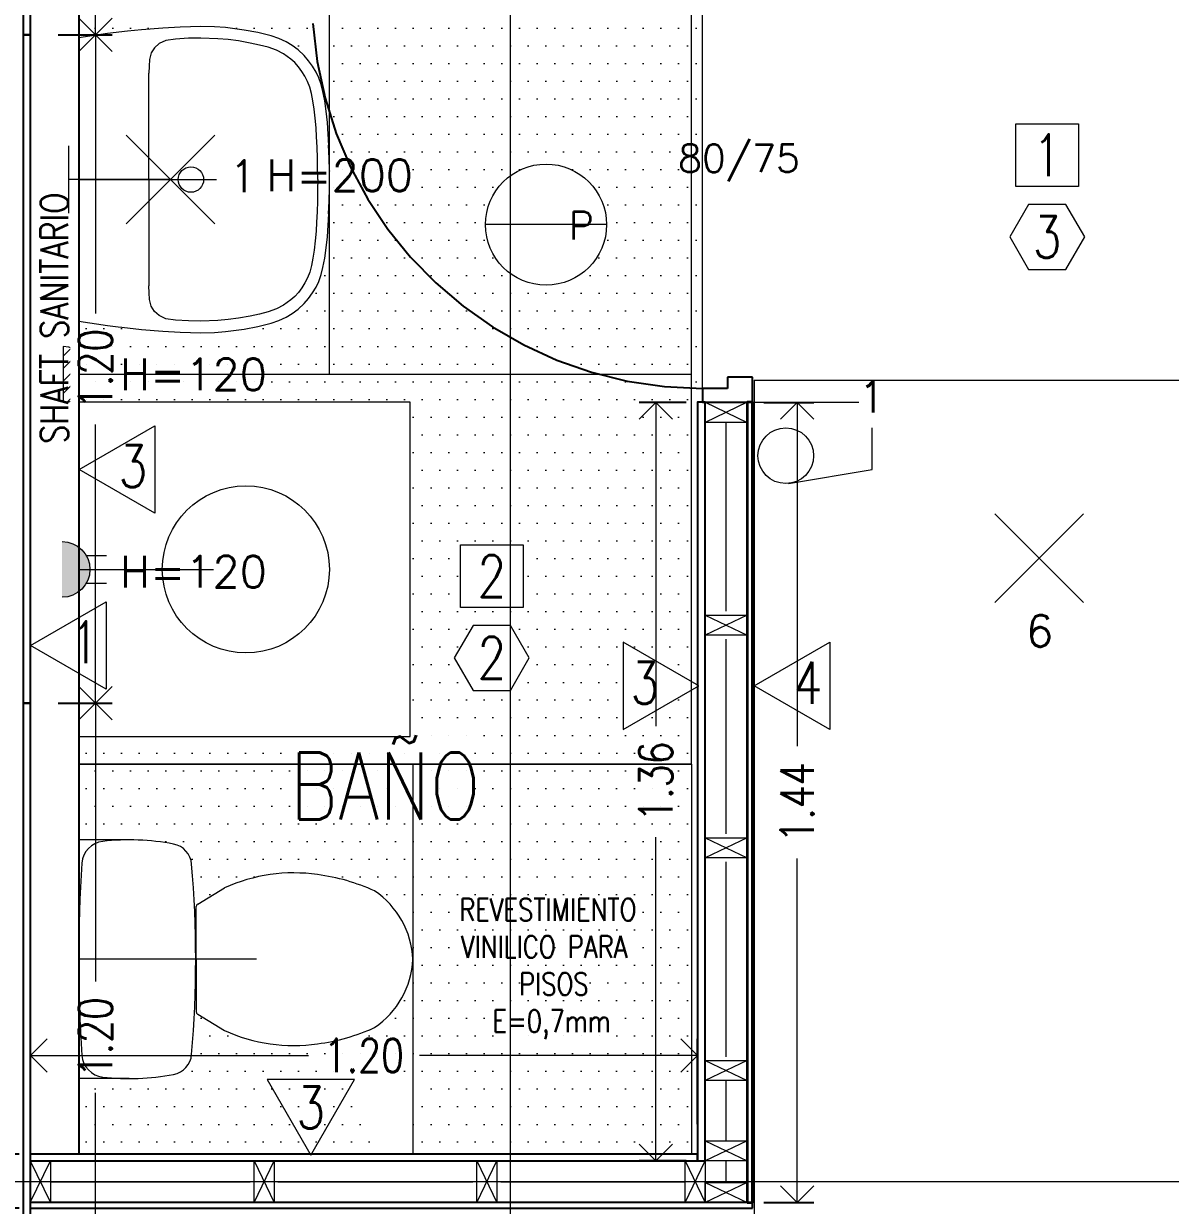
# Model space of a CAD drawing. Header units: metres. Extents: x -2 to 612, y -64 to 156.
# Drawn here: x 463.835 to 465.894, y 27.16 to 29.282 of the extents above; entities that cross this region are included whole.
import ezdxf
from ezdxf.enums import TextEntityAlignment as Align

# ---------------------------------------------------------------- set-up
doc = ezdxf.new("R2010")
doc.units = ezdxf.units.M
doc.header["$LTSCALE"] = 5
doc.header["$MEASUREMENT"] = 0
doc.linetypes.add('CENTER', pattern=[2, 1.25, -0.25, 0.25, -0.25])
doc.layers.get('0').update_dxf_attribs({"color": 30})
doc.layers.get('DEFPOINTS').update_dxf_attribs({"color": 210})
doc.layers.add('_AUX', color=210, linetype='Continuous', lineweight=18, plot=False)
for name, color, linetype, lineweight in [('A-ANNO-DIMS', 3, 'Continuous', 18), ('A-ANNO-SYMB', 3, 'Continuous', 18), ('A-ANNO-TEXT', 3, 'Continuous', 18), ('A-DETL-MCUT', 4, 'Continuous', 25), ('A-DOOR-FULL', 4, 'Continuous', 25), ('A-DOOR-SYMB', 3, 'Continuous', 18), ('A-ELEV-MBE2', 4, 'Continuous', 25), ('A-FLOR-PATT', 8, 'Continuous', 18), ('A-FURN', 8, 'Continuous', 18), ('A-SECT-MCUT', 7, 'Continuous', 35), ('A-WALL-PATT', 8, 'Continuous', 18), ('A-WALL-STUD', 3, 'Continuous', 18)]:
    doc.layers.add(name, color=color, linetype=linetype, lineweight=lineweight)
doc.styles.add('E-ROMANS', font='romans.shx', dxfattribs={"width": 0.8})
doc.dimstyles.new('E-0050_ARW_12', dxfattribs={"dimscale": 0.001, "dimtxt": 60, "dimasz": 60, "dimexe": 30, "dimexo": 20, "dimgap": 30, "dimtad": 0, "dimzin": 0, "dimdsep": 46, "dimtxsty": 'E-ROMANS', "dimblk": 'OPEN90', "dimcen": 30, "dimclrd": 256, "dimclre": 256, "dimclrt": 256, "dimadec": 0, "dimazin": 0, "dimtfac": 1, "dimtmove": 1, "dimatfit": 3, "dimldrblk": 'OPEN90', "dimfxl": 1, "dimtfill": 1, "dimtolj": 1, "dimtzin": 0, "dimlwd": -1, "dimarcsym": 0})

# ---------------------------------------------------------------- blocks, each defined once
blk = doc.blocks.new('centro')
for points in [[(-0.1061, 0.1061), (0.1061, -0.1061)], [(0.1061, 0.1061), (-0.1061, -0.1061)]]:
    blk.add_lwpolyline(points)
blk = doc.blocks.new('ENCHUFE2')
h = blk.add_hatch()
h.set_pattern_fill('LINE', color=256, scale=0.01, angle=45, style=0)
h.set_pattern_definition([(45, (-139.906905, -0.294872), (-0.02245064, 0.02245064), [])])
h.paths.add_polyline_path([(0, -0.1, 1), (0, 0.1)])
for points in [[(0, 0.1), (0, -0.1)], [(0.0866, 0.05), (0.16, 0.05)], [(0.0866, -0.05), (0.16, -0.05)]]:
    blk.add_lwpolyline(points)
blk.add_arc((0, 0), 0.1, 270, 90)
blk = doc.blocks.new('ENCHUFE FUERZA')
blk.add_hatch(color=256).paths.add_polyline_path([(0, -0.1, 1), (0, 0.1)])
for points in [[(0.0866, 0.05), (0.16, 0.05)], [(0.0866, -0.05), (0.16, -0.05)]]:
    blk.add_lwpolyline(points)
blk.add_arc((0, 0), 0.1, 270, 90)
blk = doc.blocks.new('_Open90')
at = {"color": 0, "linetype": 'ByBlock', "lineweight": -2}
for p, q in [((-0.5, 0.5), (0, 0)), ((0, 0), (-1, 0)), ((0, 0), (-0.5, -0.5))]:
    blk.add_line(p, q, dxfattribs=at)
blk = doc.blocks.new('*D602')
at = {"layer": 'A-ANNO-DIMS', "lineweight": -2, "transparency": 16777216}
for p, q in [((463.8966, 28.0615), (463.9934, 28.0615)), ((463.8966, 26.8615), (463.9934, 26.8615))]:
    blk.add_line(p, q, dxfattribs=at)
at = {"layer": 'A-ANNO-DIMS', "transparency": 16777216}
for p, q in [((463.9634, 28.0015), (463.9634, 27.5613)), ((463.9634, 26.9215), (463.9634, 27.3618))]:
    blk.add_line(p, q, dxfattribs=at)
at = {"layer": 'DEFPOINTS', "color": 0, "transparency": 16777216}
for p in [(463.8766, 28.0615), (463.9634, 28.0615), (463.8766, 26.8615)]:
    blk.add_point(p, dxfattribs=at)
at = {"layer": 'A-ANNO-DIMS', "transparency": 16777216, "xscale": 0.06, "yscale": 0.06, "zscale": 0.06}
for p, rotation in [((463.9634, 28.0615), 90), ((463.9634, 26.8615), 270)]:
    blk.add_blockref('_Open90', p, dxfattribs=dict(at, rotation=rotation))
at = {"layer": 'A-ANNO-DIMS', "transparency": 16777216, "insert": (463.9634, 27.4615), "char_height": 0.06, "attachment_point": 5, "rotation": 90, "style": 'E-ROMANS', "bg_fill": 3, "box_fill_scale": 1.25, "bg_fill_color": 256, "bg_fill_true_color": 13158600, "bg_fill_transparency": 0}
blk.add_mtext('\\A1;1.20', dxfattribs=at)
blk = doc.blocks.new('*D603')
at = {"layer": 'A-ANNO-DIMS', "lineweight": -2, "transparency": 16777216}
for p, q in [((463.8966, 29.2615), (463.9934, 29.2615)), ((463.8966, 28.0615), (463.9934, 28.0615))]:
    blk.add_line(p, q, dxfattribs=at)
at = {"layer": 'A-ANNO-DIMS', "transparency": 16777216}
for p, q in [((463.9634, 29.2015), (463.9634, 28.7613)), ((463.9634, 28.1215), (463.9634, 28.5618))]:
    blk.add_line(p, q, dxfattribs=at)
at = {"layer": 'DEFPOINTS', "color": 0, "transparency": 16777216}
for p in [(463.8766, 29.2615), (463.9634, 29.2615), (463.8766, 28.0615)]:
    blk.add_point(p, dxfattribs=at)
at = {"layer": 'A-ANNO-DIMS', "transparency": 16777216, "xscale": 0.06, "yscale": 0.06, "zscale": 0.06}
for p, rotation in [((463.9634, 29.2615), 90), ((463.9634, 28.0615), 270)]:
    blk.add_blockref('_Open90', p, dxfattribs=dict(at, rotation=rotation))
at = {"layer": 'A-ANNO-DIMS', "transparency": 16777216, "insert": (463.9634, 28.6615), "char_height": 0.06, "attachment_point": 5, "rotation": 90, "style": 'E-ROMANS', "bg_fill": 3, "box_fill_scale": 1.25, "bg_fill_color": 256, "bg_fill_true_color": 13158600, "bg_fill_transparency": 0}
blk.add_mtext('\\A1;1.20', dxfattribs=at)
blk = doc.blocks.new('*D604')
at = {"layer": 'A-ANNO-DIMS', "lineweight": -2, "transparency": 16777216}
for p, q in [((463.8966, 30.4616), (463.9934, 30.4616)), ((463.8966, 29.2615), (463.9934, 29.2615))]:
    blk.add_line(p, q, dxfattribs=at)
at = {"layer": 'A-ANNO-DIMS', "transparency": 16777216}
for p, q in [((463.9634, 30.4016), (463.9634, 29.9613)), ((463.9634, 29.3215), (463.9634, 29.7618))]:
    blk.add_line(p, q, dxfattribs=at)
at = {"layer": 'DEFPOINTS', "color": 0, "transparency": 16777216}
for p in [(463.8766, 30.4616), (463.9634, 30.4616), (463.8766, 29.2615)]:
    blk.add_point(p, dxfattribs=at)
at = {"layer": 'A-ANNO-DIMS', "transparency": 16777216, "xscale": 0.06, "yscale": 0.06, "zscale": 0.06}
for p, rotation in [((463.9634, 30.4616), 90), ((463.9634, 29.2615), 270)]:
    blk.add_blockref('_Open90', p, dxfattribs=dict(at, rotation=rotation))
at = {"layer": 'A-ANNO-DIMS', "transparency": 16777216, "insert": (463.9634, 29.8615), "char_height": 0.06, "attachment_point": 5, "rotation": 90, "style": 'E-ROMANS', "bg_fill": 3, "box_fill_scale": 1.25, "bg_fill_color": 256, "bg_fill_true_color": 13158600, "bg_fill_transparency": 0}
blk.add_mtext('\\A1;1.20', dxfattribs=at)
blk = doc.blocks.new('*D1211')
at = {"layer": 'A-ANNO-DIMS', "lineweight": -2, "transparency": 16777216}
for p, q in [((465.1636, 28.6015), (465.2533, 28.6015)), ((465.1636, 27.1645), (465.2533, 27.1645))]:
    blk.add_line(p, q, dxfattribs=at)
at = {"layer": 'A-ANNO-DIMS', "transparency": 16777216}
for p, q in [((465.2233, 28.5415), (465.2233, 27.9839)), ((465.2233, 27.2245), (465.2233, 27.7822))]:
    blk.add_line(p, q, dxfattribs=at)
at = {"layer": 'DEFPOINTS', "color": 0, "transparency": 16777216}
for p in [(465.1436, 28.6015), (465.2233, 28.6015), (465.1436, 27.1645)]:
    blk.add_point(p, dxfattribs=at)
at = {"layer": 'A-ANNO-DIMS', "transparency": 16777216, "xscale": 0.06, "yscale": 0.06, "zscale": 0.06}
for p, rotation in [((465.2233, 28.6015), 90), ((465.2233, 27.1645), 270)]:
    blk.add_blockref('_Open90', p, dxfattribs=dict(at, rotation=rotation))
at = {"layer": 'A-ANNO-DIMS', "transparency": 16777216, "insert": (465.2233, 27.883), "char_height": 0.06, "attachment_point": 5, "rotation": 90, "style": 'E-ROMANS', "bg_fill": 3, "box_fill_scale": 1.25, "bg_fill_color": 256, "bg_fill_true_color": 13158600, "bg_fill_transparency": 0}
blk.add_mtext('\\A1;1.44', dxfattribs=at)
blk = doc.blocks.new('*D1212')
at = {"layer": 'A-ANNO-DIMS', "lineweight": -2, "transparency": 16777216}
for p, q in [((465.0244, 28.6015), (464.9396, 28.6015)), ((465.0244, 27.2395), (464.9396, 27.2395))]:
    blk.add_line(p, q, dxfattribs=at)
at = {"layer": 'A-ANNO-DIMS', "transparency": 16777216}
for p, q in [((464.9696, 28.5415), (464.9696, 28.0202)), ((464.9696, 27.2995), (464.9696, 27.8208))]:
    blk.add_line(p, q, dxfattribs=at)
at = {"layer": 'DEFPOINTS', "color": 0, "transparency": 16777216}
for p in [(465.0444, 28.6015), (464.9696, 27.2395), (465.0444, 27.2395)]:
    blk.add_point(p, dxfattribs=at)
at = {"layer": 'A-ANNO-DIMS', "transparency": 16777216, "xscale": 0.06, "yscale": 0.06, "zscale": 0.06}
for p, rotation in [((464.9696, 28.6015), 90), ((464.9696, 27.2395), 270)]:
    blk.add_blockref('_Open90', p, dxfattribs=dict(at, rotation=rotation))
at = {"layer": 'A-ANNO-DIMS', "transparency": 16777216, "insert": (464.9696, 27.9205), "char_height": 0.06, "attachment_point": 5, "rotation": 90, "style": 'E-ROMANS', "bg_fill": 3, "box_fill_scale": 1.25, "bg_fill_color": 256, "bg_fill_true_color": 13158600, "bg_fill_transparency": 0}
blk.add_mtext('\\A1;1.36', dxfattribs=at)
blk = doc.blocks.new('*D1213')
at = {"layer": 'A-ANNO-DIMS', "lineweight": -2, "transparency": 16777216}
for p, q in [((463.8466, 27.2715), (463.8466, 27.4587)), ((465.0444, 27.3052), (465.0444, 27.4587))]:
    blk.add_line(p, q, dxfattribs=at)
at = {"layer": 'A-ANNO-DIMS', "transparency": 16777216}
for p, q in [((463.9066, 27.4287), (464.3458, 27.4287)), ((464.9844, 27.4287), (464.5452, 27.4287))]:
    blk.add_line(p, q, dxfattribs=at)
at = {"layer": 'DEFPOINTS', "color": 0, "transparency": 16777216}
for p in [(465.0444, 27.4287), (465.0444, 27.2852), (463.8466, 27.2515)]:
    blk.add_point(p, dxfattribs=at)
at = {"layer": 'A-ANNO-DIMS', "transparency": 16777216, "xscale": 0.06, "yscale": 0.06, "zscale": 0.06, "rotation": 180}
blk.add_blockref('_Open90', (463.8466, 27.4287), dxfattribs=at)
at = {"layer": 'A-ANNO-DIMS', "transparency": 16777216, "xscale": 0.06, "yscale": 0.06, "zscale": 0.06}
blk.add_blockref('_Open90', (465.0444, 27.4287), dxfattribs=at)
at = {"layer": 'A-ANNO-DIMS', "transparency": 16777216, "insert": (464.4455, 27.4287), "char_height": 0.06, "attachment_point": 5, "style": 'E-ROMANS', "bg_fill": 3, "box_fill_scale": 1.25, "bg_fill_color": 256, "bg_fill_true_color": 13158600, "bg_fill_transparency": 0}
blk.add_mtext('\\A1;1.20', dxfattribs=at)
blk = doc.blocks.new('*D786')
at = {"layer": 'A-ANNO-DIMS', "transparency": 16777216}
for p, q in [((463.0483, 27.3115), (463.0483, 27.3715)), ((462.9433, 27.2345), (462.9433, 27.2945)), ((463.0483, 27.2515), (463.0483, 27.1545)), ((463.0483, 27.2515), (463.0483, 27.1545)), ((463.0483, 27.203), (462.9433, 27.2345)), ((463.0483, 27.0945), (463.0483, 27.0345))]:
    blk.add_line(p, q, dxfattribs=at)
at = {"layer": 'A-ANNO-DIMS', "lineweight": -2, "transparency": 16777216}
for p, q in [((463.8266, 27.2515), (463.0183, 27.2515)), ((463.8266, 27.1545), (463.0183, 27.1545))]:
    blk.add_line(p, q, dxfattribs=at)
at = {"layer": 'DEFPOINTS', "color": 0, "transparency": 16777216}
for p in [(463.8466, 27.2515), (463.0483, 27.1545), (463.8466, 27.1545)]:
    blk.add_point(p, dxfattribs=at)
at = {"layer": 'A-ANNO-DIMS', "transparency": 16777216, "xscale": 0.06, "yscale": 0.06, "zscale": 0.06}
for p, rotation in [((463.0483, 27.2515), 270), ((463.0483, 27.1545), 90)]:
    blk.add_blockref('_Open90', p, dxfattribs=dict(at, rotation=rotation))
at = {"layer": 'A-ANNO-DIMS', "transparency": 16777216, "insert": (462.9433, 27.3977), "char_height": 0.06, "attachment_point": 5, "rotation": 90, "style": 'E-ROMANS', "bg_fill": 3, "box_fill_scale": 1.25, "bg_fill_color": 256, "bg_fill_true_color": 13158600, "bg_fill_transparency": 0}
blk.add_mtext('\\A1;0.10', dxfattribs=at)

msp = doc.modelspace()

# ---------------------------------------------------------------- linework, layer by layer
at = {"layer": 'A-ANNO-SYMB'}
for p, q in [((464.38357, 28.65154), (464.38357, 29.35154)), ((465.03357, 28.65154), (465.03357, 29.35154)), ((465.14656, 28.64152), (466.84656, 28.64152)), ((465.35793, 28.48094), (465.35793, 28.55594)), ((465.20793, 28.45594), (465.35793, 28.48094))]:
    msp.add_line(p, q, dxfattribs=at)
for points in [[(463.91545, 28.94099), (463.91545, 29.06208)], [(464.09842, 29.00154), (463.91545, 29.00154)]]:
    msp.add_lwpolyline(points, dxfattribs=at)
msp.add_circle((465.20305, 28.5057), 0.05, dxfattribs=at)
at = {"layer": 'A-ANNO-TEXT'}
for points in [[(465.61624, 29.10137), (465.72874, 29.10137), (465.72874, 28.98887), (465.61624, 28.98887)], [(465.70615, 28.84019), (465.73982, 28.8985), (465.70615, 28.95681), (465.63882, 28.95681), (465.60516, 28.8985), (465.63882, 28.84019)], [(464.61892, 28.34554), (464.73142, 28.34554), (464.73142, 28.23304), (464.61892, 28.23304)], [(464.70883, 28.08436), (464.74249, 28.14267), (464.70883, 28.20098), (464.6415, 28.20098), (464.60784, 28.14267), (464.6415, 28.08436)]]:
    msp.add_lwpolyline(points, close=True, dxfattribs=at)
at = {"layer": 'A-DETL-MCUT'}
for points in [[(463.83457, 29.26154), (463.83457, 30.46155), (463.84657, 30.46155), (463.84657, 29.26154)], [(463.83457, 28.06154), (463.83457, 29.26154), (463.84657, 29.26154), (463.84657, 28.06154)], [(465.05857, 28.60154), (465.04435, 28.60154), (465.04436, 27.23953), (465.05857, 27.23954)], [(463.83457, 26.86154), (463.83457, 28.06154), (463.84657, 28.06154), (463.84657, 26.86154)], [(465.04436, 27.23953), (465.04436, 27.25154), (463.84656, 27.25154), (463.84657, 27.23953)], [(465.14357, 27.15453), (465.14357, 27.16453), (463.84657, 27.16453), (463.84657, 27.15453)]]:
    msp.add_lwpolyline(points, close=True, dxfattribs=at)
at = {"layer": 'A-DOOR-FULL', "linetype": 'CENTER'}
msp.add_arc((465.05464, 29.32921), 0.70268, 183.89066, 269.91357, dxfattribs=at)
at = {"layer": 'A-DOOR-SYMB'}
msp.add_lwpolyline([(464.88135, 28.92066), (464.66385, 28.92066)], dxfattribs=at)
msp.add_circle((464.7726, 28.92066), 0.10875, dxfattribs=at)
at = {"layer": 'A-FLOR-PATT'}
msp.add_line((465.05358, 28.62654), (465.05358, 29.32654), dxfattribs=at)
at = {"layer": 'A-FURN'}
for p, q in [((464.0462, 29.27058), (464.02131, 29.26804)), ((464.08464, 29.27367), (464.0462, 29.27058)), ((464.11578, 29.27544), (464.08464, 29.27367)), ((464.1526, 29.27653), (464.11578, 29.27544)), ((464.17719, 29.27589), (464.1526, 29.27653)), ((464.1968, 29.27446), (464.17719, 29.27589)), ((464.23082, 29.27003), (464.1968, 29.27446)), ((464.25486, 29.26538), (464.23082, 29.27003)), ((464.2789, 29.25941), (464.25486, 29.26538)), ((464.07777, 29.2459), (464.06944, 29.23815)), ((464.08966, 29.25152), (464.07777, 29.2459)), ((464.10752, 29.25389), (464.08966, 29.25152)), ((464.13041, 29.2553), (464.10752, 29.25389)), ((464.15247, 29.25554), (464.13041, 29.2553)), ((464.18341, 29.25449), (464.15247, 29.25554)), ((464.2016, 29.25288), (464.18341, 29.25449)), ((464.2202, 29.25047), (464.2016, 29.25288)), ((464.24146, 29.24675), (464.2202, 29.25047)), ((464.25834, 29.24304), (464.24146, 29.24675)), ((464.27364, 29.23909), (464.25834, 29.24304)), ((464.2926, 29.2548), (464.2789, 29.25941)), ((464.30583, 29.24866), (464.2926, 29.2548)), ((464.3168, 29.24209), (464.30583, 29.24866)), ((464.3273, 29.23427), (464.3168, 29.24209)), ((464.06381, 29.22881), (464.06076, 29.21694)), ((464.06944, 29.23815), (464.06381, 29.22881)), ((464.28854, 29.23378), (464.27364, 29.23909)), ((464.30124, 29.22715), (464.28854, 29.23378)), ((464.31454, 29.21762), (464.30124, 29.22715)), ((464.33819, 29.22419), (464.3273, 29.23427)), ((464.34631, 29.21492), (464.33819, 29.22419)), ((464.05988, 29.20504), (464.05957, 29.19257)), ((464.06076, 29.21694), (464.05988, 29.20504)), ((464.3213, 29.21146), (464.31454, 29.21762)), ((464.32802, 29.20416), (464.3213, 29.21146)), ((464.33437, 29.19582), (464.32802, 29.20416)), ((464.35346, 29.20501), (464.34631, 29.21492)), ((464.35961, 29.19453), (464.35346, 29.20501)), ((464.05957, 29.00154), (464.05957, 29.19257)), ((464.33976, 29.18714), (464.33437, 29.19582)), ((464.34442, 29.17776), (464.33976, 29.18714)), ((464.34828, 29.16759), (464.34442, 29.17776)), ((464.3644, 29.18439), (464.35961, 29.19453)), ((464.36881, 29.17219), (464.3644, 29.18439)), ((464.35138, 29.15579), (464.34828, 29.16759)), ((464.37202, 29.15961), (464.36881, 29.17219)), ((464.37514, 29.14268), (464.37202, 29.15961)), ((464.35381, 29.14291), (464.35138, 29.15579)), ((464.35613, 29.12811), (464.35381, 29.14291)), ((464.37783, 29.12416), (464.37514, 29.14268)), ((464.35811, 29.11179), (464.35613, 29.12811)), ((464.3799, 29.10424), (464.37783, 29.12416)), ((464.35958, 29.09431), (464.35811, 29.11179)), ((464.36053, 29.07808), (464.35958, 29.09431)), ((464.38128, 29.08331), (464.3799, 29.10424)), ((464.36139, 29.05973), (464.36053, 29.07808)), ((464.38228, 29.06281), (464.38125, 29.08373)), ((464.36204, 29.04016), (464.36139, 29.05973)), ((464.38305, 29.04023), (464.38226, 29.06317)), ((464.36246, 29.01887), (464.36204, 29.04016)), ((464.38349, 29.01675), (464.38304, 29.04062)), ((464.36257, 29.00154), (464.36246, 29.01887)), ((464.38357, 29.00154), (464.38348, 29.01708)), ((464.05957, 29.00154), (464.05957, 28.8105)), ((464.36257, 29.00154), (464.36246, 28.98421)), ((464.38348, 28.98616), (464.38357, 29.00154)), ((464.36246, 28.98421), (464.36204, 28.96292)), ((464.38304, 28.96245), (464.38348, 28.98616)), ((464.36204, 28.96292), (464.36139, 28.94335)), ((464.38226, 28.9399), (464.38305, 28.96284)), ((464.36053, 28.92499), (464.35958, 28.90876)), ((464.36139, 28.94335), (464.36053, 28.92499)), ((464.38125, 28.91934), (464.38228, 28.94027)), ((464.35958, 28.90876), (464.35811, 28.89128)), ((464.3799, 28.89883), (464.38128, 28.91976)), ((464.35811, 28.89128), (464.35613, 28.87496)), ((464.37783, 28.87891), (464.3799, 28.89883)), ((464.35381, 28.86017), (464.35138, 28.84728)), ((464.35613, 28.87496), (464.35381, 28.86017)), ((464.37202, 28.84346), (464.37514, 28.8604)), ((464.37514, 28.8604), (464.37783, 28.87891)), ((464.35138, 28.84728), (464.34828, 28.83548)), ((464.36881, 28.83088), (464.37202, 28.84346)), ((464.34442, 28.82532), (464.33976, 28.81593)), ((464.34828, 28.83548), (464.34442, 28.82532)), ((464.35961, 28.80854), (464.3644, 28.81869)), ((464.3644, 28.81869), (464.36881, 28.83088)), ((464.05988, 28.79803), (464.05957, 28.8105)), ((464.06076, 28.78613), (464.05988, 28.79803)), ((464.32802, 28.79891), (464.3213, 28.79161)), ((464.33437, 28.80726), (464.32802, 28.79891)), ((464.33976, 28.81593), (464.33437, 28.80726)), ((464.34631, 28.78815), (464.35346, 28.79806)), ((464.35346, 28.79806), (464.35961, 28.80854)), ((464.06381, 28.77426), (464.06076, 28.78613)), ((464.30124, 28.77592), (464.28854, 28.76929)), ((464.31454, 28.78546), (464.30124, 28.77592)), ((464.3213, 28.79161), (464.31454, 28.78546)), ((464.3273, 28.7688), (464.33819, 28.77888)), ((464.33819, 28.77888), (464.34631, 28.78815)), ((464.06944, 28.76492), (464.06381, 28.77426)), ((464.07777, 28.75717), (464.06944, 28.76492)), ((464.08966, 28.75155), (464.07777, 28.75717)), ((464.24146, 28.75633), (464.2202, 28.7526)), ((464.25834, 28.76003), (464.24146, 28.75633)), ((464.27364, 28.76398), (464.25834, 28.76003)), ((464.28854, 28.76929), (464.27364, 28.76398)), ((464.2926, 28.74827), (464.30583, 28.75441)), ((464.30583, 28.75441), (464.3168, 28.76098)), ((464.3168, 28.76098), (464.3273, 28.7688)), ((464.02131, 28.73504), (464.0462, 28.7325)), ((464.0462, 28.7325), (464.08464, 28.7294)), ((464.10752, 28.74919), (464.08966, 28.75155)), ((464.13041, 28.74778), (464.10752, 28.74919)), ((464.15247, 28.74754), (464.13041, 28.74778)), ((464.18341, 28.74859), (464.15247, 28.74754)), ((464.2016, 28.75019), (464.18341, 28.74859)), ((464.1968, 28.72861), (464.23082, 28.73304)), ((464.2202, 28.7526), (464.2016, 28.75019)), ((464.23082, 28.73304), (464.25486, 28.73769)), ((464.25486, 28.73769), (464.2789, 28.74367)), ((464.2789, 28.74367), (464.2926, 28.74827)), ((464.08464, 28.7294), (464.11578, 28.72763)), ((464.11578, 28.72763), (464.1526, 28.72655)), ((464.1526, 28.72655), (464.17719, 28.72718)), ((464.17719, 28.72718), (464.1968, 28.72861)), ((464.14714, 27.70045), (464.19546, 27.72966)), ((464.14449, 27.60154), (464.14449, 27.69604)), ((464.14449, 27.60154), (464.14449, 27.50703))]:
    msp.add_line(p, q, dxfattribs=at)
for centre, radius in [((464.1349, 29.00154), 0.02281), ((464.23357, 28.30154), 0.15)]:
    msp.add_circle(centre, radius, dxfattribs=at)
for centre, radius, start, end in [((464.40622, 29.08495), 0.025, 182.80689, 183.76472), ((464.40725, 29.06403), 0.025, 181.9684, 182.80689), ((464.40804, 29.04109), 0.025, 181.0739, 181.9684), ((464.40848, 29.01721), 0.025, 180.31842, 181.0739), ((464.40804, 28.96198), 0.025, 178.0316, 178.9261), ((464.40725, 28.93904), 0.025, 177.19311, 178.0316), ((464.40622, 28.91812), 0.025, 176.23528, 177.19311), ((464.09635, 27.76897), 0.04, 4.94027, 79.25484), ((464.31957, 27.45654), 0.3, 81.79307, 114.43818), ((464.31601, 27.3984), 0.35808, 65.47558, 82.55676), ((464.37709, 27.59428), 0.15664, 2.65515, 56.02113), ((464.14949, 27.69604), 0.005, 118.0226, 180), ((464.14949, 27.50703), 0.005, 180, 241.9774)]:
    msp.add_arc(centre, radius, start, end, dxfattribs=at)
at = {"layer": 'A-SECT-MCUT'}
msp.add_lwpolyline([(465.13357, 27.16453), (465.14357, 27.16453), (465.14357, 28.60154), (465.13357, 28.60154)], close=True, dxfattribs=at)
at = {"layer": 'A-WALL-PATT', "ltscale": 0.1}
for p, q in [((465.09607, 28.22654), (465.09607, 28.56554)), ((465.09607, 27.82654), (465.09607, 28.17654)), ((465.09607, 27.42654), (465.09607, 27.77654)), ((465.09607, 27.27553), (465.09607, 27.38354)), ((465.09607, 27.20053), (465.09607, 27.23953)), ((464.29129, 27.20204), (464.64129, 27.20204)), ((464.69129, 27.20203), (465.02257, 27.20204))]:
    msp.add_line(p, q, dxfattribs=at)
at = {"layer": 'A-WALL-STUD'}
for p, q in [((464.24829, 27.16453), (464.28429, 27.23953)), ((464.24829, 27.23953), (464.28429, 27.16453)), ((464.64829, 27.16453), (464.68429, 27.23953)), ((464.64829, 27.23953), (464.68429, 27.16453))]:
    msp.add_line(p, q, dxfattribs=at)
for points in [[(464.24829, 27.16453), (464.24829, 27.23953), (464.28429, 27.23953), (464.28429, 27.16453)], [(464.64829, 27.16453), (464.64829, 27.23953), (464.68429, 27.23953), (464.68429, 27.16453)]]:
    msp.add_lwpolyline(points, close=True, dxfattribs=at)

# ---------------------------------------------------------------- block references
at = {"layer": 'A-ANNO-SYMB'}
for name, p, xscale, yscale, zscale in [('centro', (464.09842, 29.00154), 0.75, 0.75, 0.75), ('ENCHUFE2', (463.90577, 28.65154), 0.5, 0.5, 0.5), ('centro', (465.65786, 28.32147), 0.75, 0.75, 0.75)]:
    msp.add_blockref(name, p, dxfattribs=dict(at, xscale=xscale, yscale=yscale, zscale=zscale))
at = {"layer": 'A-ANNO-SYMB', "xscale": -0.5, "yscale": 0.5, "zscale": 0.5, "rotation": 180}
msp.add_blockref('ENCHUFE FUERZA', (463.90356, 28.30154), dxfattribs=at)

# ---------------------------------------------------------------- texts
at = {"layer": 'A-ANNO-SYMB', "style": 'E-ROMANS'}
for s, height, p in [('1', 0.05689, (464.20387, 28.97897)), ('H=200', 0.056887, (464.27047, 28.98074)), ('H=120', 0.056887, (464.00788, 28.62332)), ('1', 0.05689, (465.33336, 28.58303)), ('H=120', 0.056887, (464.00788, 28.26889)), ('6', 0.05689, (465.6344, 28.16254))]:
    msp.add_text(s, height=height, dxfattribs=at).set_placement(p)
at = {"layer": 'A-ANNO-TEXT', "char_height": 0.075, "attachment_point": 5, "rotation": 0.00048, "style": 'E-ROMANS'}
for s, insert in [('\\pi-0.45,l0.45,t0.45;1', (465.67249, 29.04512)), ('\\pi-0.45,l0.45,t0.45;3', (465.67249, 28.8985)), ('\\pi-0.45,l0.45,t0.45;2', (464.67517, 28.28929)), ('\\pi-0.45,l0.45,t0.45;2', (464.67517, 28.14267))]:
    msp.add_mtext(s, dxfattribs=dict(at, insert=insert))
at = {"layer": 'A-ANNO-TEXT', "insert": (464.48374, 27.91261), "char_height": 0.12, "attachment_point": 5, "style": 'E-ROMANS'}
msp.add_mtext('\\pi-0.36,l0.36,t0.36;BAÑO', dxfattribs=at)
at = {"layer": 'A-ANNO-TEXT', "style": 'E-ROMANS'}
msp.add_attdef('80/75', text='x/x', height=0.05, dxfattribs=at).set_placement((465.1189, 29.06469), align=Align.TOP_CENTER)
msp.add_attdef('P', text='P', height=0.05, dxfattribs=at).set_placement((464.83564, 28.87892), align=Align.BOTTOM_CENTER)

# ---------------------------------------------------------------- next in the draw order: dimensions: what is measured, and where the dimension line sits
at = {"layer": 'A-ANNO-DIMS'}
for base, p1, p2, picture, middle in [((464.96961, 27.23953), (465.04435, 28.60154), (465.04436, 27.23953), '*D1212', (464.96961, 27.92053)), ((465.22334, 28.60154), (465.14357, 27.16453), (465.14357, 28.60154), '*D1211', (465.22334, 27.88303)), ((463.96343, 28.06154), (463.87657, 26.86154), (463.87657, 28.06154), '*D602', (463.96343, 27.46154))]:
    dim = msp.add_linear_dim(base=base, p1=p1, p2=p2, angle=90, dimstyle='E-0050_ARW_12', dxfattribs=at)
    dim.commit()
    dim.dimension.update_dxf_attribs({"geometry": picture, "text_midpoint": middle})

# ---------------------------------------------------------------- next in the draw order: linework, layer by layer
at = {"layer": '_AUX'}
msp.add_line((465.14357, 28.60154), (465.33404, 28.60154), dxfattribs=at)
at = {"layer": 'A-ANNO-SYMB'}
for p, q in [((465.14656, 28.64152), (465.14656, 26.54152)), ((465.03357, 27.95154), (463.93357, 27.95154)), ((464.02383, 27.81579), (463.93357, 27.81579)), ((478.32254, 27.20204), (455.48822, 27.20204))]:
    msp.add_line(p, q, dxfattribs=at)
at = {"layer": 'A-ANNO-TEXT'}
for points in [[(465.04707, 28.09218), (464.91121, 28.17062), (464.91121, 28.01374)], [(465.14607, 28.09218), (465.28193, 28.17062), (465.28193, 28.01374)]]:
    msp.add_lwpolyline(points, close=True, dxfattribs=at)
at = {"layer": 'A-DOOR-FULL', "linetype": 'CENTER'}
msp.add_lwpolyline([(465.05358, 28.62654), (465.05358, 28.60154), (465.14358, 28.60154), (465.14358, 28.64654), (465.09858, 28.64654), (465.09858, 28.62654), (465.05358, 28.62654)], dxfattribs=at)
at = {"layer": 'A-FURN'}
msp.add_line((464.25251, 27.60154), (463.93357, 27.60154), dxfattribs=at)
for centre, radius, start, end in [((463.98112, 27.77143), 0.042, 96.3359, 176.25542), ((464.02383, 27.38682), 0.42897, 79.25484, 96.3359)]:
    msp.add_arc(centre, radius, start, end, dxfattribs=at)
at = {"layer": 'A-WALL-PATT', "ltscale": 0.1}
msp.add_line((463.88257, 27.20203), (464.24129, 27.20204), dxfattribs=at)
at = {"layer": 'A-WALL-STUD'}
for p, q in [((465.05857, 28.60154), (465.13357, 28.56554)), ((465.13357, 28.60154), (465.05857, 28.56554)), ((465.05857, 28.21954), (465.13357, 28.18354)), ((465.13357, 28.21954), (465.05857, 28.18354)), ((465.05857, 27.81954), (465.13357, 27.78354)), ((465.13357, 27.81954), (465.05857, 27.78354)), ((465.05857, 27.41954), (465.13357, 27.38354)), ((465.13357, 27.41954), (465.05857, 27.38354)), ((465.05857, 27.27553), (465.13357, 27.23953)), ((465.13357, 27.27553), (465.05857, 27.23953)), ((465.02257, 27.16453), (465.05857, 27.23953)), ((465.02257, 27.23953), (465.05857, 27.16453)), ((465.05857, 27.20053), (465.13357, 27.16453)), ((465.13357, 27.20053), (465.05857, 27.16453))]:
    msp.add_line(p, q, dxfattribs=at)
for points in [[(465.05857, 28.60154), (465.13357, 28.60154), (465.13357, 28.56554), (465.05857, 28.56554)], [(465.05857, 28.21954), (465.13357, 28.21954), (465.13357, 28.18354), (465.05857, 28.18354)], [(465.05857, 27.81954), (465.13357, 27.81954), (465.13357, 27.78354), (465.05857, 27.78354)], [(465.05857, 27.41954), (465.13357, 27.41954), (465.13357, 27.38354), (465.05857, 27.38354)], [(465.05857, 27.27553), (465.13357, 27.27553), (465.13357, 27.23953), (465.05857, 27.23953)], [(465.02257, 27.16453), (465.02257, 27.23953), (465.05857, 27.23953), (465.05857, 27.16453)], [(465.05857, 27.20053), (465.13357, 27.20053), (465.13357, 27.16453), (465.05857, 27.16453)]]:
    msp.add_lwpolyline(points, close=True, dxfattribs=at)

# ---------------------------------------------------------------- next in the draw order: texts
at = {"layer": 'A-ANNO-TEXT', "char_height": 0.075, "attachment_point": 5, "style": 'E-ROMANS'}
for s, insert, rotation in [('\\pi-0.45,l0.45,t0.45;3', (464.95017, 28.09783), 0.00048), ('\\pi-0.45,l0.45,t0.45;4', (465.24298, 28.09783), 359.99952)]:
    msp.add_mtext(s, dxfattribs=dict(at, insert=insert, rotation=rotation))

# ---------------------------------------------------------------- next in the draw order: dimensions: what is measured, and where the dimension line sits
at = {"layer": 'A-ANNO-DIMS'}
dim = msp.add_linear_dim(base=(463.96343, 29.26154), p1=(463.87657, 28.06154), p2=(463.87657, 29.26154), angle=90, dimstyle='E-0050_ARW_12', dxfattribs=at)
dim.commit()
dim.dimension.update_dxf_attribs({"geometry": '*D603', "text_midpoint": (463.96343, 28.66154)})
dim = msp.add_linear_dim(base=(465.04436, 27.42873), p1=(463.84657, 27.25154), p2=(465.04436, 27.28515), dimstyle='E-0050_ARW_12', dxfattribs=at)
dim.commit()
dim.dimension.update_dxf_attribs({"geometry": '*D1213', "text_midpoint": (464.44547, 27.42873)})

# ---------------------------------------------------------------- next in the draw order: linework, layer by layer
at = {"layer": 'A-ANNO-SYMB'}
for p, q in [((463.93357, 28.747), (463.93357, 28.65154)), ((465.03357, 28.65154), (463.93357, 28.65154)), ((463.93357, 27.95154), (463.93357, 27.25154)), ((464.53357, 27.95154), (464.53357, 27.25154)), ((465.03357, 27.95154), (465.03357, 27.25154)), ((464.02383, 27.38728), (463.93357, 27.38728)), ((465.03357, 27.25154), (463.93357, 27.25154))]:
    msp.add_line(p, q, dxfattribs=at)
for points in [[(464.70863, 22.49292), (464.70863, 30.83698)], [(463.93357, 28.00154), (463.93357, 27.95154), (465.03357, 27.95154), (465.03357, 28.65154), (463.93357, 28.65154), (463.93357, 28.60154)]]:
    msp.add_lwpolyline(points, dxfattribs=at)
at = {"layer": 'A-ANNO-TEXT'}
for points in [[(463.93407, 28.48117), (464.06993, 28.55961), (464.06993, 28.40273)], [(463.84707, 28.16508), (463.98293, 28.24352), (463.98293, 28.08664)], [(464.35014, 27.24954), (464.42858, 27.3854), (464.2717, 27.3854)]]:
    msp.add_lwpolyline(points, close=True, dxfattribs=at)
at = {"layer": 'A-FURN'}
for p, q in [((463.93357, 29.00154), (463.93357, 28.747)), ((463.93357, 29.00154), (464.18111, 29.00154)), ((463.93357, 28.747), (463.98522, 28.73947)), ((463.98522, 28.73947), (464.02131, 28.73504)), ((464.14714, 27.50262), (464.19546, 27.47341))]:
    msp.add_line(p, q, dxfattribs=at)
for points in [[(463.93357, 28.60154), (463.93357, 28.00154), (464.52857, 28.00154), (464.52857, 28.60154), (463.93357, 28.60154)], [(463.93357, 28.30154), (464.1755, 28.30154)]]:
    msp.add_lwpolyline(points, dxfattribs=at)
for centre, radius, start, end in [((466.5769, 27.60154), 2.64333, 176.25542, 183.74458), ((462.15932, 27.60154), 1.98425, 355.05973, 4.94027), ((464.37709, 27.60879), 0.15664, 303.97887, 357.34485), ((464.31957, 27.74654), 0.3, 245.56182, 278.20693), ((464.31601, 27.80468), 0.35808, 277.44324, 294.52442), ((463.98112, 27.43165), 0.042, 183.74458, 263.6641), ((464.09635, 27.4341), 0.04, 280.74516, 355.05973), ((464.02383, 27.81625), 0.42897, 263.6641, 280.74516)]:
    msp.add_arc(centre, radius, start, end, dxfattribs=at)

# ---------------------------------------------------------------- next in the draw order: texts
at = {"layer": 'A-ANNO-TEXT', "style": 'E-ROMANS'}
for s, insert, char_height, attachment_point, rotation in [('SHAFT SANITARIO', (463.86474, 28.75263), 0.05, 2, 90), ('\\pi-0.45,l0.45,t0.45;3', (464.03097, 28.48682), 0.075, 5, 359.99952), ('\\pi-0.45,l0.45,t0.45;1', (463.94397, 28.17073), 0.075, 5, 359.99952), ('\\pi-0.45,l0.45,t0.45;3', (464.35014, 27.33529), 0.075, 5, 0.00048)]:
    msp.add_mtext(s, dxfattribs=dict(at, insert=insert, char_height=char_height, attachment_point=attachment_point, rotation=rotation))
at = {"layer": 'A-ANNO-TEXT', "insert": (464.78822, 27.45826), "char_height": 0.04, "attachment_point": 7, "style": 'E-ROMANS'}
msp.add_mtext('\\pi-0.17143;REVESTIMIENTO\\P\\pi-0.16838;VINILICO PARA \\P\\pi-0.064;PISOS\\P\\pi-0.112;E=0,7mm', dxfattribs=at)

# ---------------------------------------------------------------- next in the draw order: dimensions: what is measured, and where the dimension line sits
at = {"layer": 'A-ANNO-DIMS'}
for base, p1, p2, picture, middle in [((463.96343, 30.46155), (463.87657, 29.26154), (463.87657, 30.46155), '*D604', (463.96343, 29.86155)), ((463.04829, 27.15453), (463.84657, 27.25154), (463.84657, 27.15453), '*D786', (462.94329, 27.32453))]:
    dim = msp.add_linear_dim(base=base, p1=p1, p2=p2, angle=90, dimstyle='E-0050_ARW_12', dxfattribs=at)
    dim.commit()
    dim.dimension.update_dxf_attribs({"geometry": picture, "text_midpoint": middle})

# ---------------------------------------------------------------- next in the draw order: hatches: boundary and pattern name
at = {"layer": 'A-FLOR-PATT'}
h = msp.add_hatch(dxfattribs=at)
h.set_pattern_fill('DOTS', color=256, scale=0.02, style=0)
h.set_pattern_definition([(0, (0, 0), (0.015875, 0.03175), [0, -0.03175])])
h.paths.add_polyline_path([(464.53357, 27.95154), (463.93357, 27.95154), (463.93357, 27.81579), (464.02383, 27.81579, -0.046919), (464.10381, 27.80827, -0.3361223), (464.1362, 27.77241, -0.0097099), (464.14449, 27.6958, -0.2752917), (464.1469, 27.70032), (464.19546, 27.72966, -0.1434124), (464.36239, 27.75346, -0.074669), (464.46464, 27.72418, -0.2371548), (464.53357, 27.60154)])
h.paths.add_polyline_path([(464.38357, 29.00154), (464.38348, 28.98616), (464.38304, 28.96265), (464.38305, 28.96284, 0.003903), (464.38304, 28.96245), (464.38304, 28.96265), (464.38227, 28.94008), (464.38228, 28.94027, 0.0036586), (464.38226, 28.9399), (464.38227, 28.94008), (464.38126, 28.91955), (464.38128, 28.91976, 0.0041794), (464.38125, 28.91934), (464.38126, 28.91955), (464.3799, 28.89883), (464.37783, 28.87891), (464.37514, 28.8604), (464.37202, 28.84346), (464.36881, 28.83088), (464.3644, 28.81869), (464.35961, 28.80854), (464.35346, 28.79806), (464.34631, 28.78815), (464.33819, 28.77888), (464.3273, 28.7688), (464.3168, 28.76098), (464.30583, 28.75441), (464.2926, 28.74827), (464.2789, 28.74367), (464.25486, 28.73769), (464.23082, 28.73304), (464.1968, 28.72861), (464.17719, 28.72718), (464.1526, 28.72655), (464.11578, 28.72763), (464.08464, 28.7294), (464.0462, 28.7325), (464.02131, 28.73504), (463.98522, 28.73947), (463.93357, 28.747), (463.93357, 28.65154), (464.38357, 28.65154)], flags=17)
h.paths.add_polyline_path([(464.38357, 29.12081), (464.38357, 28.65154), (464.70863, 28.65154), (464.70863, 28.71763, -0.1909811)], flags=16)
h.paths.add_polyline_path([(464.19546, 27.47341), (464.1469, 27.50275, -0.2625714), (464.14449, 27.50703), (464.14449, 27.60154), (464.14357, 27.60154, -0.0215593), (464.1362, 27.43066, -0.3361223), (464.10381, 27.3948, -0.046919), (464.02383, 27.38728), (463.93357, 27.38728), (463.93357, 27.25154), (464.49441, 27.25154), (464.41713, 27.3854), (464.53357, 27.3854), (464.53357, 27.60154, -0.2371548), (464.46464, 27.4789, -0.074669), (464.36239, 27.44961, -0.1434124)])
h.paths.add_polyline_path([(464.38357, 29.12081), (464.38357, 29.01513, -0.0161476), (464.38349, 29.01675), (464.38348, 29.01691), (464.38357, 29.00154), (464.38357, 29.03595, -0.0432161), (464.38305, 29.04023), (464.38304, 29.04043), (464.38348, 29.01691), (464.38348, 29.01708, 0.0194451), (464.38357, 29.01513), (464.38357, 28.65154), (464.70863, 28.65154), (464.70863, 28.71763, -0.1909811)], flags=17)
h.paths.add_polyline_path([(464.38357, 28.95684, -0.0565239), (464.38304, 28.96245), (464.38304, 28.96265), (464.38227, 28.94008), (464.38228, 28.94027, 0.0036586), (464.38226, 28.9399), (464.38227, 28.94008), (464.38126, 28.91955), (464.38128, 28.91976, 0.0041794), (464.38125, 28.91934), (464.38126, 28.91955), (464.3799, 28.89883), (464.37783, 28.87891), (464.37514, 28.8604), (464.37202, 28.84346), (464.36881, 28.83088), (464.3644, 28.81869), (464.35961, 28.80854), (464.35346, 28.79806), (464.34631, 28.78815), (464.33819, 28.77888), (464.3273, 28.7688), (464.3168, 28.76098), (464.30583, 28.75441), (464.2926, 28.74827), (464.2789, 28.74367), (464.25486, 28.73769), (464.23082, 28.73304), (464.1968, 28.72861), (464.17719, 28.72718), (464.1526, 28.72655), (464.11578, 28.72763), (464.08464, 28.7294), (464.0462, 28.7325), (464.02131, 28.73504), (463.98522, 28.73947), (463.93357, 28.747), (463.93357, 28.65154), (464.38357, 28.65154)], flags=16)
h.paths.add_polyline_path([(464.35358, 29.32654), (464.70863, 29.32654), (464.70863, 29.35154), (463.93357, 29.35154), (463.93357, 29.25607), (463.98522, 29.2636), (464.02131, 29.26804), (464.0462, 29.27058), (464.08464, 29.27367), (464.11578, 29.27544), (464.1526, 29.27653), (464.17719, 29.27589), (464.1968, 29.27446), (464.23082, 29.27003), (464.25486, 29.26538), (464.2789, 29.25941), (464.2926, 29.2548), (464.30583, 29.24866), (464.3168, 29.24209), (464.3273, 29.23427), (464.33819, 29.22419), (464.34631, 29.21492), (464.35346, 29.20501), (464.35961, 29.19453), (464.3644, 29.18439), (464.36881, 29.17219), (464.37202, 29.15961), (464.37514, 29.14268), (464.37783, 29.12416), (464.3799, 29.10424), (464.38126, 29.08352), (464.38125, 29.08373, 0.0041794), (464.38128, 29.08331), (464.38126, 29.08352), (464.38227, 29.06299), (464.38226, 29.06317, 0.0036586), (464.38228, 29.06281), (464.38227, 29.06299), (464.38304, 29.04043), (464.38348, 29.01691), (464.38348, 29.01708, 0.0032964), (464.38349, 29.01675), (464.38348, 29.01691), (464.38357, 29.00154), (464.38348, 28.98616), (464.38304, 28.96265), (464.38305, 28.96284, 0.003903), (464.38304, 28.96245), (464.38304, 28.96265), (464.38227, 28.94008), (464.38228, 28.94027, 0.0036586), (464.38226, 28.9399), (464.38227, 28.94008), (464.38126, 28.91955), (464.38128, 28.91976, 0.0041794), (464.38125, 28.91934), (464.38126, 28.91955), (464.3799, 28.89883), (464.37783, 28.87891), (464.37514, 28.8604), (464.37202, 28.84346), (464.36881, 28.83088), (464.3644, 28.81869), (464.35961, 28.80854), (464.35346, 28.79806), (464.34631, 28.78815), (464.33819, 28.77888), (464.3273, 28.7688), (464.3168, 28.76098), (464.30583, 28.75441), (464.2926, 28.74827), (464.2789, 28.74367), (464.25486, 28.73769), (464.23082, 28.73304), (464.1968, 28.72861), (464.17719, 28.72718), (464.1526, 28.72655), (464.11578, 28.72763), (464.08464, 28.7294), (464.0462, 28.7325), (464.02131, 28.73504), (463.98522, 28.73947), (463.93357, 28.747), (463.93357, 28.65154), (464.70863, 28.65154), (464.70863, 28.71763, -0.2521591), (464.35358, 29.28154)])
h.paths.add_polyline_path([(465.03357, 29.35154), (464.70863, 29.35154), (464.70863, 29.32654), (465.03357, 29.32654)], flags=17)
h.paths.add_polyline_path([(465.04657, 29.45152), (465.03356, 29.45152), (464.70863, 29.45152), (464.70863, 29.35154), (465.03357, 29.35154), (465.03357, 29.32654), (465.05358, 29.32654), (465.05358, 29.35154), (465.04657, 29.35154)])
h.paths.add_polyline_path([(464.70863, 29.45152), (463.93356, 29.45152), (463.93356, 29.35154), (464.70863, 29.35154)])
h.paths.add_polyline_path([(465.03357, 29.28154), (464.70863, 29.28154), (464.70863, 29.0086, -0.612993), (464.88135, 28.92066, -0.612993), (464.70863, 28.83271), (464.70863, 28.71763, 0.0619034), (464.86886, 28.65154), (465.03357, 28.65154)])
h.paths.add_polyline_path([(464.70863, 29.28154), (464.38357, 29.28154), (464.38357, 29.12081, 0.1909811), (464.70863, 28.71763), (464.70863, 28.83271, -0.239931), (464.66385, 28.92066, -0.239931), (464.70863, 29.0086)], flags=17)
h.paths.add_polyline_path([(465.05358, 29.28154), (465.03357, 29.28154), (465.03357, 28.65154), (465.03357, 28.65154), (465.03357, 28.62685, 0.0071183), (465.05358, 28.62654)])
h.paths.add_polyline_path([(464.70863, 28.65154), (463.93357, 28.65154), (463.93357, 28.60154), (464.52857, 28.60154), (464.52857, 28.00154), (463.93357, 28.00154), (463.93357, 27.95154), (464.70863, 27.95154), (464.70863, 28.08436), (464.6415, 28.08436), (464.60784, 28.14267), (464.6415, 28.20098), (464.70863, 28.20098), (464.70863, 28.23304), (464.61892, 28.23304), (464.61892, 28.34554), (464.70863, 28.34554)])
h.paths.add_polyline_path([(465.03357, 28.62685, -0.0594632), (464.86886, 28.65154), (464.70863, 28.65154), (464.70863, 28.34554), (464.73142, 28.34554), (464.73142, 28.23304), (464.70863, 28.23304), (464.70863, 28.20133), (464.74249, 28.14267), (464.70863, 28.08402), (464.70863, 27.95154), (465.03357, 27.95154), (465.03357, 28.08439), (464.91121, 28.01374), (464.91121, 28.17062), (465.03357, 28.09997)])
h.paths.add_polyline_path([(464.70863, 27.95154), (464.53357, 27.95154), (464.53357, 27.3854), (464.57401, 27.3854), (464.53357, 27.31536), (464.53357, 27.25154), (464.70863, 27.25154)])
h.paths.add_polyline_path([(464.14449, 27.50703), (464.14449, 27.60154), (464.14449, 27.69604, -0.2625714), (464.1469, 27.70032), (464.1469, 27.70032, 0.2626065), (464.14449, 27.69604), (464.14449, 27.60154), (464.14449, 27.50703, 0.2625714), (464.1469, 27.50275), (464.1469, 27.50275, -0.2626065)])
h.paths.add_polyline_path([(465.03357, 27.95154), (464.70863, 27.95154), (464.70863, 27.25154), (465.03357, 27.25154)])
h.paths.add_polyline_path([(464.086, 28.55578), (464.086, 28.76183), (463.94516, 28.76183), (463.94516, 28.55578)], flags=25)
h.paths.add_polyline_path([(464.39189, 29.30261), (464.59795, 29.30261), (464.59795, 29.44345), (464.39189, 29.44345)], flags=9)
h.paths.add_polyline_path([(464.2181, 27.76844), (464.74417, 27.76844), (464.74417, 28.02844), (464.2181, 28.02844)], flags=25)
h.paths.add_polyline_path([(464.98536, 27.81455), (464.98536, 28.02061), (464.84453, 28.02061), (464.84453, 27.81455)], flags=9)
h.paths.add_polyline_path([(464.086, 27.35578), (464.086, 27.56183), (463.94516, 27.56183), (463.94516, 27.35578)], flags=24)
h.paths.add_polyline_path([(464.3397, 27.41297), (464.54576, 27.41297), (464.54576, 27.5538), (464.3397, 27.5538)], flags=24)
h.paths.add_polyline_path([(464.086, 27.35578), (464.086, 27.56183), (463.94516, 27.56183), (463.94516, 27.35578)], flags=24)
h.paths.add_polyline_path([(464.3397, 27.41297), (464.54576, 27.41297), (464.54576, 27.5538), (464.3397, 27.5538)], flags=25)
h.paths.add_polyline_path([(464.086, 28.55578), (464.086, 28.76183), (463.94516, 28.76183), (463.94516, 28.55578)], flags=25)
h.paths.add_polyline_path([(464.2181, 27.76844), (464.74417, 27.76844), (464.74417, 28.02844), (464.2181, 28.02844)], flags=24)

# ---------------------------------------------------------------- next in the draw order: linework, layer by layer
at = {"layer": 'A-ANNO-SYMB'}
msp.add_line((463.93357, 29.25607), (463.93357, 29.35154), dxfattribs=at)
at = {"layer": 'A-ELEV-MBE2'}
msp.add_line((463.93356, 29.45152), (463.93357, 27.25154), dxfattribs=at)
at = {"layer": 'A-FURN'}
for p, q in [((463.98522, 29.2636), (463.93357, 29.25607)), ((464.02131, 29.26804), (463.98522, 29.2636)), ((463.93357, 29.25607), (463.93357, 29.00154))]:
    msp.add_line(p, q, dxfattribs=at)
at = {"layer": 'A-WALL-STUD'}
for p, q in [((463.84657, 27.16453), (463.88257, 27.23953)), ((463.84657, 27.23953), (463.88257, 27.16453))]:
    msp.add_line(p, q, dxfattribs=at)
msp.add_lwpolyline([(463.84657, 27.16453), (463.84657, 27.23953), (463.88257, 27.23953), (463.88257, 27.16453)], close=True, dxfattribs=at)

doc.saveas('drawing.dxf')
